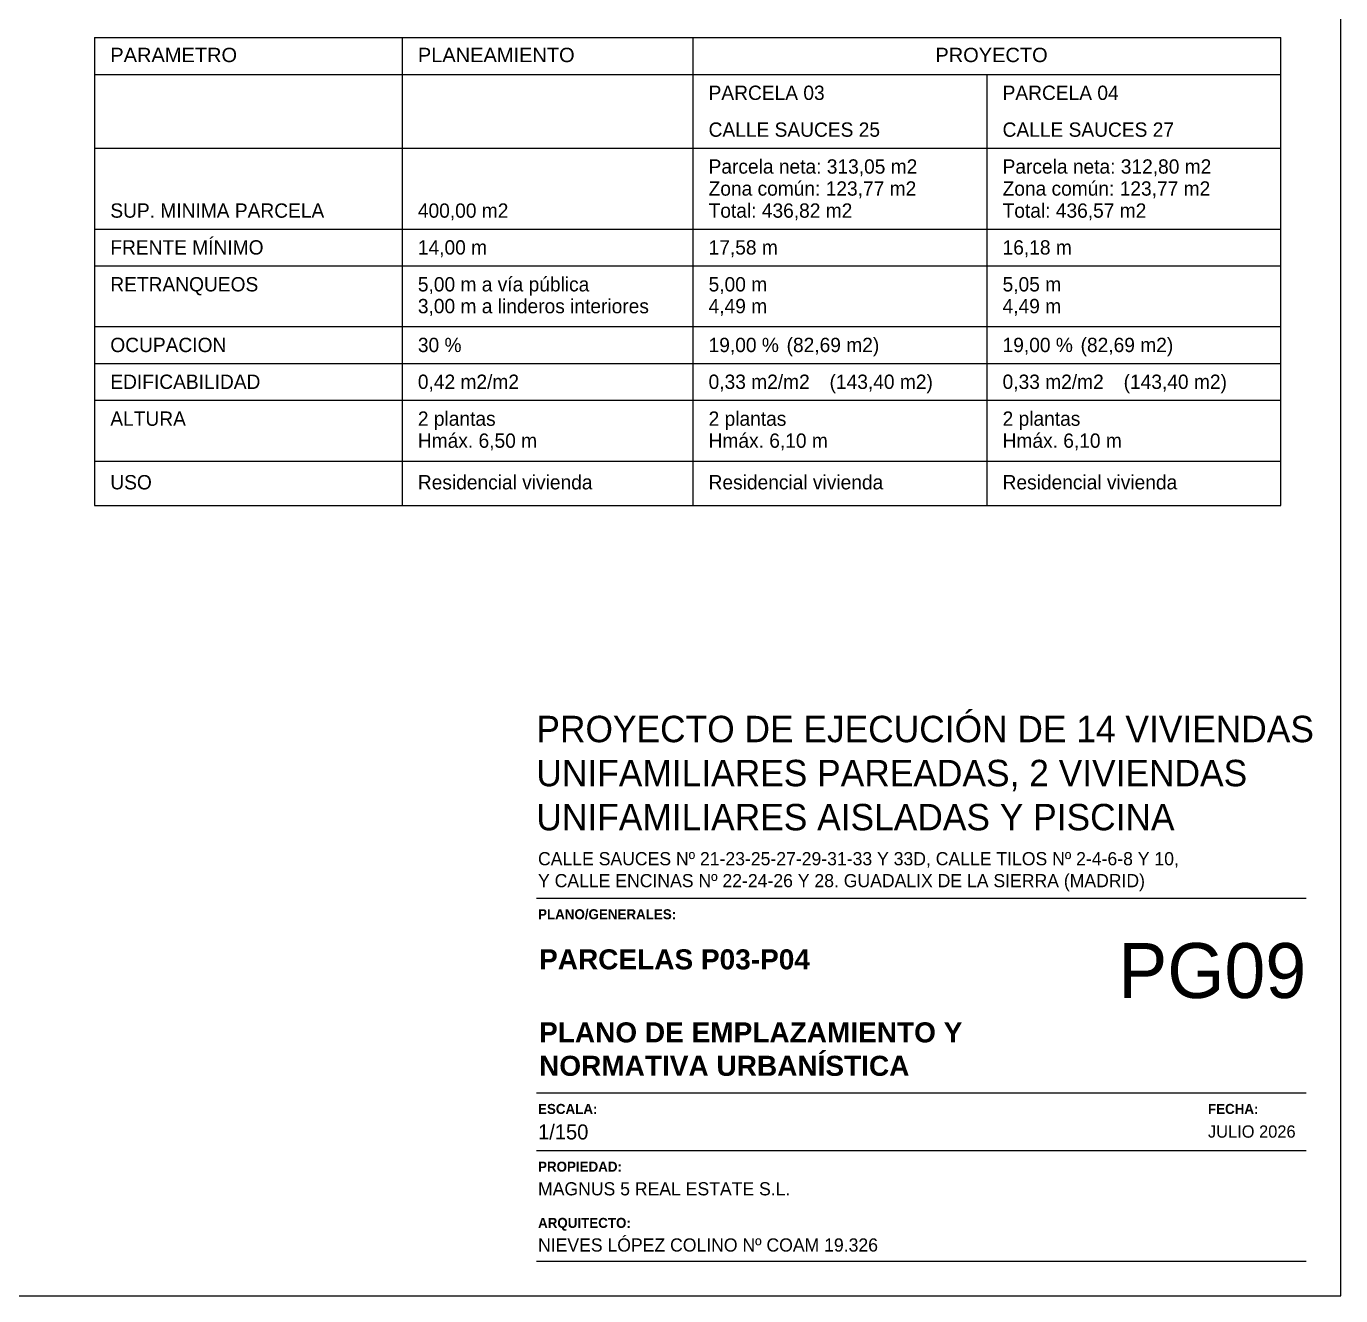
# Model space of a CAD drawing. Header units: millimetres. Extents: x 441061 to 442903, y 4515148 to 4515613.
# Drawn here: x 442373.1 to 442395.98, y 4515512.45 to 4515534.54 of the extents above; entities that cross this region are included whole.
import ezdxf

# ---------------------------------------------------------------- set-up
doc = ezdxf.new("R2010")
doc.units = ezdxf.units.MM
doc.layers.add('01_cartela', color=6, linetype='Continuous', plot=False)
doc.layers.add('01_texto cartela', color=5, linetype='Continuous')
doc.layers.add('01_textos', color=7, linetype='Continuous')
doc.styles.add('Century Gothic', font='', dxfattribs={"height": 2})
doc.styles.add('Century Gothic_3', font='', dxfattribs={"height": 4.5})
doc.styles.add('Century Gothic_6', font='', dxfattribs={"height": 11})
doc.styles.add('NIEVES2', font='sanss___.ttf')
doc.styles.add('NIEVES3', font='swisseb.ttf')
doc.styles.get('Century Gothic').set_extended_font_data('Century Gothic')
doc.styles.get('Century Gothic_3').set_extended_font_data('Century Gothic')
doc.styles.get('Century Gothic_6').set_extended_font_data('Century Gothic')

msp = doc.modelspace()

# ---------------------------------------------------------------- linework, layer by layer
at = {"layer": '01_cartela', "color": 3, "elevation": 0}
msp.add_lwpolyline([(442334.704, 4515555.517), (442334.704, 4515512.447), (442395.98, 4515512.447), (442395.98, 4515555.517)], close=True, dxfattribs=at)
at = {"layer": '01_texto cartela'}
for p, q in [((442381.978, 4515519.369, 0), (442395.38, 4515519.369, 0)), ((442381.978, 4515515.98, 0), (442395.38, 4515515.98, 0)), ((442381.978, 4515514.976, 0), (442395.38, 4515514.976, 0)), ((442381.978, 4515513.047, 0), (442395.38, 4515513.047, 0))]:
    msp.add_line(p, q, dxfattribs=at)
at = {"layer": '01_textos', "ltscale": 0.01}
for p, q in [((442374.286, 4515534.347, 0), (442374.286, 4515526.204, 0)), ((442374.286, 4515534.347, 0), (442394.938, 4515534.347, 0)), ((442379.64, 4515534.347, 0), (442379.64, 4515526.204, 0)), ((442384.701, 4515534.347, 0), (442384.701, 4515526.204, 0)), ((442394.938, 4515526.204, 0), (442394.938, 4515534.347, 0)), ((442374.286, 4515533.705, 0), (442394.938, 4515533.705, 0)), ((442389.819, 4515533.705, 0), (442389.819, 4515526.204, 0)), ((442374.286, 4515532.423, 0), (442394.938, 4515532.423, 0)), ((442374.286, 4515531.014, 0), (442394.938, 4515531.014, 0)), ((442374.286, 4515530.373, 0), (442394.938, 4515530.373, 0)), ((442374.286, 4515529.316, 0), (442394.938, 4515529.316, 0)), ((442374.286, 4515528.675, 0), (442394.938, 4515528.675, 0)), ((442374.286, 4515528.034, 0), (442394.938, 4515528.034, 0)), ((442374.286, 4515526.977, 0), (442394.938, 4515526.977, 0)), ((442374.286, 4515526.204, 0), (442394.938, 4515526.204, 0))]:
    msp.add_line(p, q, dxfattribs=at)

# ---------------------------------------------------------------- texts
at = {"layer": '01_texto cartela'}
for s, insert, char_height, width, attachment_point, style in [('\\PPROYECTO DE EJECUCIÓN DE 14 VIVIENDAS UNIFAMILIARES PAREADAS, 2 VIVIENDAS UNIFAMILIARES AISLADAS Y PISCINA', (442381.978, 4515523.309, 0), 0.46, 13.64434, 1, 'Century Gothic_3'), ('CALLE SAUCES Nº 21-23-25-27-29-31-33 Y 33D, CALLE TILOS Nº 2-4-6-8 Y 10, \\PY CALLE ENCINAS Nº 22-24-26 Y 28. GUADALIX DE LA SIERRA (MADRID)', (442382.007, 4515520.169, 0), 0.2291, 18.49362, 1, 'Century Gothic'), ('{\\fCentury Gothic|b1|i0|c0|p34;PLANO/GENERALES: }', (442382.007, 4515519.175, 0), 0.17403, 4.23429, 1, 'Century Gothic'), ('\\pt4.6546;PLANO DE EMPLAZAMIENTO Y\\PNORMATIVA URBANÍSTICA', (442382.025, 4515516.27, 0), 0.34911, 14.01816, 7, 'NIEVES3'), ('{\\fCentury Gothic|b1|i0|c0|p34;ESCALA: }', (442382.007, 4515515.786, 0), 0.17403, 4.23429, 1, 'Century Gothic'), ('{\\fCentury Gothic|b1|i0|c0|p34;FECHA: }', (442393.669, 4515515.786, 0), 0.17403, 4.23429, 1, 'Century Gothic'), ('1/150', (442382.007, 4515515.429, 0), 0.2618, 4.23429, 1, 'Century Gothic'), ('JULIO 2026', (442393.669, 4515515.412, 0), 0.2138, 7.00875, 1, 'Century Gothic'), ('{\\fCentury Gothic|b1|i0|c0|p34;PROPIEDAD:}', (442382.007, 4515514.781, 0), 0.17403, 1.67418, 1, 'Century Gothic'), ('MAGNUS 5 REAL ESTATE S.L.', (442382.007, 4515514.423, 0), 0.2291, 9.76462, 1, 'Century Gothic'), ('{\\fCentury Gothic|b1|i0|c0|p34;ARQUITECTO:}', (442382.007, 4515513.802, 0), 0.17403, 1.67418, 1, 'Century Gothic'), ('NIEVES LÓPEZ COLINO Nº COAM 19.326', (442382.007, 4515513.445, 0), 0.2291, 7.30306, 1, 'Century Gothic')]:
    msp.add_mtext(s, dxfattribs=dict(at, insert=insert, char_height=char_height, width=width, attachment_point=attachment_point, style=style))
at = {"layer": '01_texto cartela', "color": 1}
for s, insert, char_height, width, attachment_point, style in [('\\pt4.6546;PARCELAS P03-P04', (442382.025, 4515518.122, 0), 0.34911, 14.01816, 7, 'NIEVES3'), ('PG09', (442395.38, 4515518.586, 0), 0.9571, 2.09971, 3, 'Century Gothic_6')]:
    msp.add_mtext(s, dxfattribs=dict(at, insert=insert, char_height=char_height, width=width, attachment_point=attachment_point, style=style))
at = {"layer": '01_textos', "color": 5, "ltscale": 0.01}
for s, height, style, p in [('PARAMETRO', 0.2494, 'NIEVES2', (442374.561, 4515533.921, 0)), ('PLANEAMIENTO', 0.24938, 'NIEVES2', (442379.915, 4515533.921, 0)), ('PROYECTO', 0.2494, 'NIEVES2', (442388.924, 4515533.921, 0)), ('Parcela neta: 313,05 m2', 0.24938, 'Century Gothic', (442384.976, 4515531.979, 0)), ('Parcela neta: 312,80 m2', 0.24938, 'Century Gothic', (442390.094, 4515531.979, 0)), ('Zona común: 123,77 m2 ', 0.24938, 'Century Gothic', (442384.976, 4515531.596, 0)), ('Zona común: 123,77 m2 ', 0.24938, 'Century Gothic', (442390.094, 4515531.596, 0)), ('SUP. MINIMA PARCELA', 0.24938, 'Century Gothic', (442374.561, 4515531.212, 0)), ('400,00 m2 ', 0.2494, 'Century Gothic', (442379.915, 4515531.212, 0)), ('Total: 436,82 m2', 0.24938, 'Century Gothic', (442384.976, 4515531.212, 0)), ('Total: 436,57 m2', 0.24938, 'Century Gothic', (442390.094, 4515531.212, 0)), ('FRENTE MÍNIMO', 0.24938, 'Century Gothic', (442374.561, 4515530.571, 0)), ('14,00 m', 0.2494, 'Century Gothic', (442379.915, 4515530.571, 0)), ('17,58 m', 0.2494, 'Century Gothic', (442384.976, 4515530.571, 0)), ('16,18 m', 0.2494, 'Century Gothic', (442390.094, 4515530.571, 0)), ('RETRANQUEOS', 0.24938, 'Century Gothic', (442374.561, 4515529.929, 0)), ('5,00 m a vía pública', 0.24938, 'Century Gothic', (442379.915, 4515529.929, 0)), ('5,00 m', 0.2494, 'Century Gothic', (442384.976, 4515529.929, 0)), ('5,05 m', 0.2494, 'Century Gothic', (442390.094, 4515529.929, 0)), ('3,00 m a linderos interiores', 0.24938, 'Century Gothic', (442379.915, 4515529.549, 0)), ('4,49 m ', 0.2494, 'Century Gothic', (442384.976, 4515529.549, 0)), ('4,49 m ', 0.2494, 'Century Gothic', (442390.094, 4515529.549, 0)), ('OCUPACION', 0.2494, 'Century Gothic', (442374.561, 4515528.873, 0)), ('30 %%%', 0.2494, 'Century Gothic', (442379.915, 4515528.873, 0)), ('19,00 %%% ', 0.2494, 'Century Gothic', (442384.976, 4515528.873, 0)), ('(82,69 m2)', 0.2494, 'Century Gothic', (442386.334, 4515528.873, 0)), ('19,00 %%% ', 0.2494, 'Century Gothic', (442390.094, 4515528.873, 0)), ('(82,69 m2)', 0.2494, 'Century Gothic', (442391.452, 4515528.873, 0)), ('EDIFICABILIDAD', 0.24938, 'Century Gothic', (442374.561, 4515528.232, 0)), ('0,42 m2/m2 ', 0.24938, 'Century Gothic', (442379.915, 4515528.232, 0)), ('0,33 m2/m2 ', 0.24938, 'Century Gothic', (442384.976, 4515528.232, 0)), ('(143,40 m2) ', 0.24938, 'Century Gothic', (442387.082, 4515528.232, 0)), ('0,33 m2/m2 ', 0.24938, 'Century Gothic', (442390.094, 4515528.232, 0)), ('(143,40 m2) ', 0.24938, 'Century Gothic', (442392.201, 4515528.232, 0)), ('ALTURA ', 0.2494, 'Century Gothic', (442374.561, 4515527.59, 0)), ('2 plantas ', 0.2494, 'Century Gothic', (442379.915, 4515527.59, 0)), ('2 plantas', 0.2494, 'Century Gothic', (442384.976, 4515527.59, 0)), ('2 plantas', 0.2494, 'Century Gothic', (442390.094, 4515527.59, 0)), ('Hmáx. 6,50 m', 0.24938, 'Century Gothic', (442379.915, 4515527.207, 0)), ('Hmáx. 6,10 m', 0.24938, 'Century Gothic', (442384.976, 4515527.207, 0)), ('Hmáx. 6,10 m', 0.24938, 'Century Gothic', (442390.094, 4515527.207, 0)), ('USO', 0.2494, 'Century Gothic', (442374.561, 4515526.483, 0)), ('Residencial vivienda', 0.24938, 'Century Gothic', (442379.915, 4515526.483, 0)), ('Residencial vivienda', 0.24938, 'Century Gothic', (442384.976, 4515526.483, 0)), ('Residencial vivienda', 0.24938, 'Century Gothic', (442390.094, 4515526.483, 0))]:
    msp.add_text(s, height=height, dxfattribs=dict(at, style=style)).set_placement(p)
at = {"layer": '01_textos', "color": 1, "ltscale": 0.01, "style": 'Century Gothic'}
for s, height, p in [('PARCELA 03', 0.2494, (442384.976, 4515533.262, 0)), ('PARCELA 04', 0.2494, (442390.094, 4515533.262, 0)), ('CALLE SAUCES 25', 0.24938, (442384.976, 4515532.621, 0)), ('CALLE SAUCES 27', 0.24938, (442390.094, 4515532.621, 0))]:
    msp.add_text(s, height=height, dxfattribs=at).set_placement(p)

doc.saveas('drawing.dxf')
